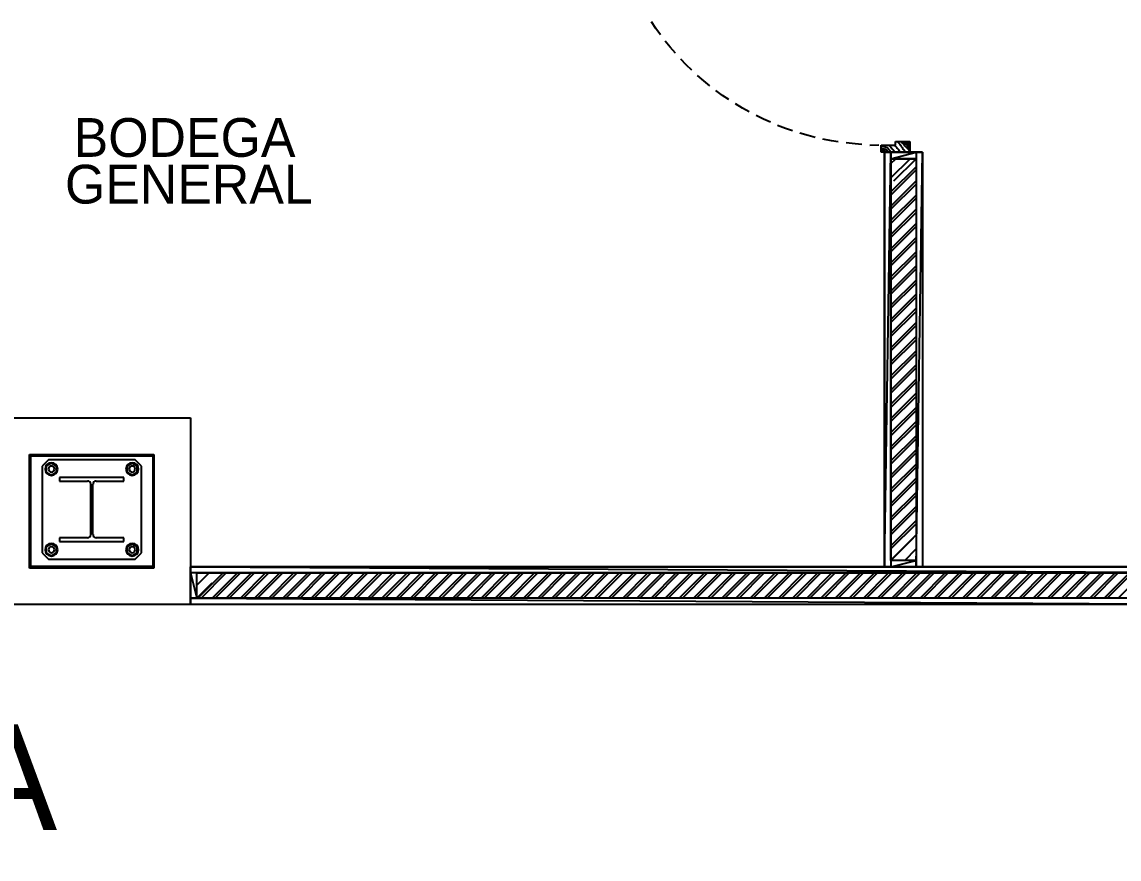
# Model space of a CAD drawing. Header units: millimetres. Extents: x 7649 to 34105, y 3983 to 25377.
# Drawn here: x 18033 to 22382, y 4366 to 7685 of the extents above; entities that cross this region are included whole.
import ezdxf

# ---------------------------------------------------------------- set-up
doc = ezdxf.new("R2010")
doc.units = ezdxf.units.MM

msp = doc.modelspace()

# ---------------------------------------------------------------- linework, layer by layer
at = {"layer": 'GEOMETRY', "color": 7}
for p, q in [((20545.77778, 7659.86389), (20528.84444, 7685.26389)), ((20564.82778, 7633.93472), (20545.77778, 7659.86389)), ((20602.92778, 7584.72222), (20583.34861, 7609.06389)), ((20623.56528, 7560.90972), (20602.92778, 7584.72222)), ((20666.42778, 7515.40139), (20644.73194, 7538.15556)), ((20688.65278, 7493.70556), (20666.42778, 7515.40139)), ((20735.74861, 7451.37222), (20711.40694, 7472.53889)), ((20759.56111, 7432.32222), (20735.74861, 7451.37222)), ((20810.36111, 7393.69306), (20783.90278, 7413.27222)), ((20835.23194, 7377.28889), (20810.36111, 7393.69306)), ((20889.73611, 7342.89306), (20861.69028, 7360.35556)), ((20915.66528, 7328.60556), (20889.73611, 7342.89306)), ((20972.81528, 7299.50139), (20943.18194, 7314.31806)), ((20999.80278, 7287.33056), (20972.81528, 7299.50139)), ((21060.12778, 7262.98889), (21028.37778, 7275.15972)), ((21087.11528, 7253.99306), (21060.12778, 7262.98889)), ((21150.08611, 7234.41389), (21116.74861, 7243.93889)), ((21177.07361, 7227.53472), (21150.08611, 7234.41389)), ((21241.63194, 7213.77639), (21207.76528, 7220.65556)), ((21269.14861, 7209.54306), (21241.63194, 7213.77639)), ((21335.29444, 7201.60556), (21299.84028, 7205.30972)), ((21362.28194, 7199.48889), (21335.29444, 7201.60556)), ((21393.50278, 7196.84306), (21429.48611, 7197.90139)), ((21438.48194, 7168.26806), (21438.48194, 7196.84306)), ((21438.48194, 7196.84306), (21495.63194, 7196.84306)), ((21438.48194, 7194.72639), (21442.18611, 7193.66806)), ((21438.48194, 7185.20139), (21445.36111, 7183.08472)), ((21438.48194, 7178.32222), (21446.94861, 7175.67639)), ((21442.18611, 7193.66806), (21445.89028, 7192.60972)), ((21445.36111, 7183.08472), (21451.18194, 7181.49722)), ((21445.89028, 7192.60972), (21451.18194, 7191.02222)), ((21451.18194, 7191.02222), (21455.41528, 7189.96389)), ((21451.18194, 7181.49722), (21455.41528, 7180.43889)), ((21455.41528, 7189.96389), (21458.06111, 7188.90556)), ((21455.41528, 7180.43889), (21458.06111, 7178.85139)), ((21458.06111, 7188.90556), (21462.29444, 7187.31806)), ((21458.06111, 7178.85139), (21461.23611, 7176.20556)), ((21461.23611, 7176.20556), (21462.82361, 7174.08889)), ((21462.29444, 7187.31806), (21464.94028, 7185.20139)), ((21464.94028, 7185.20139), (21467.05694, 7182.55556)), ((21467.05694, 7182.55556), (21469.70278, 7179.90972)), ((21469.70278, 7196.84306), (21473.93611, 7192.60972)), ((21469.70278, 7179.90972), (21471.29028, 7177.79306)), ((21471.29028, 7177.79306), (21473.40694, 7175.14722)), ((21473.93611, 7192.60972), (21477.11111, 7188.90556)), ((21477.11111, 7188.90556), (21482.40278, 7182.55556)), ((21482.40278, 7182.55556), (21487.69444, 7176.73472)), ((21487.69444, 7176.73472), (21490.34028, 7173.03056)), ((21492.98611, 7196.84306), (21496.16111, 7193.13889)), ((21495.63194, 7196.84306), (21495.63194, 7211.65972)), ((21495.63194, 7211.65972), (21552.25278, 7211.65972)), ((21496.16111, 7193.13889), (21499.33611, 7188.90556)), ((21499.33611, 7188.90556), (21503.04028, 7184.67222)), ((21503.04028, 7211.65972), (21505.15694, 7209.54306)), ((21503.04028, 7184.67222), (21505.15694, 7182.55556)), ((21505.15694, 7209.54306), (21506.21528, 7207.95556)), ((21505.15694, 7182.55556), (21505.68611, 7180.96806)), ((21505.68611, 7180.96806), (21506.21528, 7180.43889)), ((21506.21528, 7207.95556), (21506.74444, 7206.89722)), ((21506.21528, 7180.43889), (21506.74444, 7180.43889)), ((21506.74444, 7206.89722), (21507.27361, 7206.36806)), ((21506.74444, 7180.43889), (21506.74444, 7179.90972)), ((21506.74444, 7179.90972), (21507.27361, 7179.38056)), ((21507.27361, 7206.36806), (21507.80278, 7205.83889)), ((21507.27361, 7179.38056), (21507.80278, 7178.32222)), ((21507.80278, 7205.83889), (21508.33194, 7205.30972)), ((21507.80278, 7178.32222), (21508.86111, 7176.20556)), ((21508.33194, 7205.30972), (21509.91944, 7203.19306)), ((21508.86111, 7176.20556), (21510.97778, 7173.03056)), ((21509.91944, 7203.19306), (21512.56528, 7200.01806)), ((21512.56528, 7200.01806), (21515.74028, 7196.31389)), ((21515.74028, 7196.31389), (21517.32778, 7194.19722)), ((21517.32778, 7194.19722), (21517.32778, 7193.66806)), ((21517.32778, 7193.66806), (21517.85694, 7193.13889)), ((21517.85694, 7211.65972), (21522.61944, 7205.83889)), ((21517.85694, 7193.13889), (21518.91528, 7191.55139)), ((21518.91528, 7191.55139), (21521.03194, 7188.90556)), ((21521.03194, 7188.90556), (21522.61944, 7186.78889)), ((21522.61944, 7205.83889), (21525.26528, 7202.66389)), ((21522.61944, 7186.78889), (21524.20694, 7184.14306)), ((21524.20694, 7184.14306), (21526.32361, 7180.96806)), ((21525.26528, 7202.66389), (21528.44028, 7198.95972)), ((21526.32361, 7180.96806), (21528.44028, 7177.79306)), ((21526.85278, 7211.65972), (21530.55694, 7206.89722)), ((21528.44028, 7198.95972), (21532.67361, 7194.19722)), ((21528.44028, 7177.79306), (21531.61528, 7173.03056)), ((21530.55694, 7206.89722), (21532.67361, 7204.25139)), ((21532.67361, 7204.25139), (21535.31944, 7201.07639)), ((21532.67361, 7194.19722), (21537.96528, 7188.37639)), ((21535.31944, 7201.07639), (21539.02361, 7197.90139)), ((21535.84861, 7211.65972), (21538.49444, 7207.95556)), ((21537.96528, 7188.37639), (21544.31528, 7181.49722)), ((21538.49444, 7207.95556), (21542.19861, 7204.25139)), ((21539.02361, 7197.90139), (21542.72778, 7193.66806)), ((21541.66944, 7211.65972), (21546.43194, 7206.36806)), ((21542.19861, 7204.25139), (21546.96111, 7198.95972)), ((21542.72778, 7193.66806), (21546.96111, 7188.90556)), ((21544.31528, 7181.49722), (21548.54861, 7177.79306)), ((21546.43194, 7206.36806), (21549.07778, 7203.19306)), ((21546.96111, 7198.95972), (21552.25278, 7193.13889)), ((21546.96111, 7188.90556), (21552.25278, 7183.08472)), ((21548.01944, 7206.36806), (21552.25278, 7211.65972)), ((21548.54861, 7177.79306), (21552.25278, 7173.03056)), ((21549.07778, 7203.19306), (21552.25278, 7200.01806)), ((21552.25278, 7211.65972), (21552.25278, 7168.26806)), ((21552.25278, 7168.26806), (21438.48194, 7168.26806)), ((21446.94861, 7175.67639), (21450.12361, 7174.61806)), ((21450.12361, 7174.61806), (21452.76944, 7174.08889)), ((21452.24028, 7168.26806), (21452.24028, 5525.20556)), ((21452.24028, 5525.20556), (21477.64028, 7168.26806)), ((21477.64028, 7168.26806), (21452.24028, 7168.26806)), ((21452.24028, 5525.20556), (21477.64028, 7168.26806)), ((21452.76944, 7174.08889), (21454.35694, 7173.55972)), ((21454.35694, 7173.55972), (21454.88611, 7173.03056)), ((21454.88611, 7173.03056), (21455.41528, 7171.97222)), ((21455.41528, 7171.97222), (21455.94444, 7170.38472)), ((21455.94444, 7170.38472), (21457.53194, 7168.26806)), ((21462.82361, 7174.08889), (21463.88194, 7172.50139)), ((21463.88194, 7172.50139), (21464.41111, 7171.97222)), ((21464.41111, 7171.97222), (21464.94028, 7171.44306)), ((21464.94028, 7171.44306), (21464.94028, 7170.91389)), ((21464.94028, 7170.91389), (21465.46944, 7170.91389)), ((21465.46944, 7170.91389), (21465.46944, 7169.85556)), ((21465.46944, 7169.85556), (21466.52778, 7168.26806)), ((21473.40694, 7175.14722), (21475.52361, 7171.97222)), ((21475.52361, 7171.97222), (21478.16944, 7168.26806)), ((21477.64028, 7168.26806), (21477.64028, 5525.20556)), ((21477.64028, 7168.26806), (21477.64028, 7142.86806)), ((21477.64028, 7142.86806), (21577.65278, 7168.26806)), ((21577.65278, 7168.26806), (21477.64028, 7168.26806)), ((21477.64028, 7142.86806), (21577.65278, 7168.26806)), ((21577.65278, 7142.86806), (21477.64028, 7142.86806)), ((21477.64028, 7123.28889), (21497.21944, 7142.86806)), ((21477.64028, 7067.19722), (21553.31111, 7142.86806)), ((21489.28194, 7055.02639), (21577.65278, 7142.86806)), ((21490.34028, 7173.03056), (21491.92778, 7170.91389)), ((21491.92778, 7170.91389), (21493.51528, 7168.26806)), ((21510.97778, 7173.03056), (21514.15278, 7168.26806)), ((21531.61528, 7173.03056), (21534.79028, 7168.26806)), ((21545.37361, 7111.11806), (21577.65278, 7142.86806)), ((21577.65278, 7168.26806), (21577.65278, 7142.86806)), ((21577.65278, 7168.26806), (21577.65278, 5525.20556)), ((21577.65278, 5525.20556), (21602.52361, 7168.26806)), ((21602.52361, 7168.26806), (21577.65278, 7168.26806)), ((21577.65278, 5525.20556), (21602.52361, 7168.26806)), ((21602.52361, 7168.26806), (21602.52361, 5525.20556)), ((21477.64028, 7011.10556), (21577.65278, 7111.11806)), ((21477.64028, 6998.40556), (21577.65278, 7098.41806)), ((21477.64028, 6955.01389), (21577.65278, 7055.02639)), ((21477.64028, 6942.31389), (21577.65278, 7042.32639)), ((21477.64028, 6898.92222), (21577.65278, 6998.93472)), ((21477.64028, 6886.22222), (21577.65278, 6986.23472)), ((21477.64028, 6842.83056), (21577.65278, 6942.31389)), ((21477.64028, 6830.13056), (21577.65278, 6930.14306)), ((21477.64028, 6786.20972), (21577.65278, 6886.22222)), ((21477.64028, 6774.03889), (21577.65278, 6874.05139)), ((21477.64028, 6730.11806), (21577.65278, 6830.13056)), ((21477.64028, 6717.94722), (21577.65278, 6817.95972)), ((21477.64028, 6674.02639), (21577.65278, 6774.03889)), ((21477.64028, 6661.85556), (21577.65278, 6761.86806)), ((21477.64028, 6617.93472), (21577.65278, 6717.94722)), ((21477.64028, 6605.76389), (21577.65278, 6705.77639)), ((21477.64028, 6561.84306), (21577.65278, 6661.85556)), ((21477.64028, 6549.67222), (21577.65278, 6649.68472)), ((21477.64028, 6505.75139), (21577.65278, 6605.76389)), ((21477.64028, 6493.58056), (21577.65278, 6593.59306)), ((21477.64028, 6449.65972), (21577.65278, 6549.67222)), ((21477.64028, 6437.48889), (21577.65278, 6537.50139)), ((21477.64028, 6393.56806), (21577.65278, 6493.58056)), ((21477.64028, 6381.39722), (21577.65278, 6481.40972)), ((21477.64028, 6337.47639), (21577.65278, 6437.48889)), ((21477.64028, 6325.30556), (21577.65278, 6425.31806)), ((21477.64028, 6281.38472), (21577.65278, 6381.39722)), ((21477.64028, 6269.21389), (21577.65278, 6369.22639)), ((21477.64028, 6225.29306), (21577.65278, 6325.30556)), ((21477.64028, 6213.12222), (21577.65278, 6313.13472)), ((21477.64028, 6169.20139), (21577.65278, 6269.21389)), ((21477.64028, 6156.50139), (21577.65278, 6256.51389)), ((21477.64028, 6113.10972), (21577.65278, 6213.12222)), ((21477.64028, 6100.40972), (21577.65278, 6200.42222)), ((21477.64028, 6057.01806), (21577.65278, 6157.03056)), ((21477.64028, 6044.31806), (21577.65278, 6144.33056)), ((21477.64028, 6000.92639), (21577.65278, 6100.40972)), ((21477.64028, 5988.22639), (21577.65278, 6088.23889)), ((21477.64028, 5944.30556), (21577.65278, 6044.31806)), ((21477.64028, 5932.13472), (21577.65278, 6032.14722)), ((21477.64028, 5888.21389), (21577.65278, 5988.22639)), ((21477.64028, 5876.04306), (21577.65278, 5976.05556)), ((18138.06944, 5949.06806), (18112.66944, 5923.66806)), ((18112.66944, 5923.66806), (18112.66944, 5580.76806)), ((18126.81548, 5922.07478), (18124.84028, 5912.29097)), ((18132.2021, 5930.06437), (18126.81548, 5922.07478)), ((18149.71111, 5935.83889), (18129.60278, 5924.19722)), ((18129.60278, 5924.19722), (18129.60278, 5900.38472)), ((18140.19167, 5935.45111), (18132.2021, 5930.06437)), ((18481.49861, 5949.06806), (18138.06944, 5949.06806)), ((18139.00514, 5916.9255), (18138.06944, 5912.29097)), ((18141.55683, 5920.71003), (18139.00514, 5916.9255)), ((18149.97569, 5937.42639), (18140.19167, 5935.45111)), ((18145.34138, 5923.2616), (18141.55683, 5920.71003)), ((18149.97569, 5924.19722), (18145.34138, 5923.2616)), ((18170.34861, 5924.19722), (18149.71111, 5935.83889)), ((18159.75972, 5935.45111), (18149.97569, 5937.42639)), ((18154.61, 5923.2616), (18149.97569, 5924.19722)), ((18158.39456, 5920.71003), (18154.61, 5923.2616)), ((18160.94625, 5916.9255), (18158.39456, 5920.71003)), ((18167.74929, 5930.06437), (18159.75972, 5935.45111)), ((18161.88194, 5912.29097), (18160.94625, 5916.9255)), ((18173.13591, 5922.07478), (18167.74929, 5930.06437)), ((18170.34861, 5900.38472), (18170.34861, 5924.19722)), ((18175.11111, 5912.29097), (18173.13591, 5922.07478)), ((18446.96131, 5922.07478), (18444.98611, 5912.29097)), ((18452.34794, 5930.06437), (18446.96131, 5922.07478)), ((18469.85694, 5935.83889), (18449.74861, 5924.19722)), ((18449.74861, 5924.19722), (18449.74861, 5900.38472)), ((18460.3375, 5935.45111), (18452.34794, 5930.06437)), ((18459.15098, 5916.9255), (18458.21528, 5912.29097)), ((18461.70266, 5920.71003), (18459.15098, 5916.9255)), ((18470.12153, 5937.42639), (18460.3375, 5935.45111)), ((18465.48722, 5923.2616), (18461.70266, 5920.71003)), ((18470.12153, 5924.19722), (18465.48722, 5923.2616)), ((18489.96528, 5924.19722), (18469.85694, 5935.83889)), ((18479.90556, 5935.45111), (18470.12153, 5937.42639)), ((18474.75584, 5923.2616), (18470.12153, 5924.19722)), ((18478.54039, 5920.71003), (18474.75584, 5923.2616)), ((18481.09208, 5916.9255), (18478.54039, 5920.71003)), ((18487.89512, 5930.06437), (18479.90556, 5935.45111)), ((18482.02778, 5912.29097), (18481.09208, 5916.9255)), ((18506.89861, 5923.66806), (18481.49861, 5949.06806)), ((18493.28174, 5922.07478), (18487.89512, 5930.06437)), ((18489.96528, 5900.38472), (18489.96528, 5924.19722)), ((18495.25694, 5912.29097), (18493.28174, 5922.07478)), ((18506.89861, 5580.76806), (18506.89861, 5923.66806)), ((21477.64028, 5832.12222), (21577.65278, 5932.13472)), ((21477.64028, 5819.95139), (21577.65278, 5919.96389)), ((18124.84028, 5912.29097), (18126.81548, 5902.50716)), ((18126.81548, 5902.50716), (18132.2021, 5894.51757)), ((18129.60278, 5900.38472), (18149.71111, 5888.74306)), ((18132.2021, 5894.51757), (18140.19167, 5889.13083)), ((18138.06944, 5912.29097), (18139.00514, 5907.65644)), ((18139.00514, 5907.65644), (18141.55683, 5903.87191)), ((18140.19167, 5889.13083), (18149.97569, 5887.15556)), ((18141.55683, 5903.87191), (18145.34138, 5901.32035)), ((18145.34138, 5901.32035), (18149.97569, 5900.38472)), ((18149.71111, 5888.74306), (18170.34861, 5900.38472)), ((18149.97569, 5900.38472), (18154.61, 5901.32035)), ((18149.97569, 5887.15556), (18159.75972, 5889.13083)), ((18154.61, 5901.32035), (18158.39456, 5903.87191)), ((18158.39456, 5903.87191), (18160.94625, 5907.65644)), ((18159.75972, 5889.13083), (18167.74929, 5894.51757)), ((18160.94625, 5907.65644), (18161.88194, 5912.29097)), ((18167.74929, 5894.51757), (18173.13591, 5902.50716)), ((18173.13591, 5902.50716), (18175.11111, 5912.29097)), ((18437.04861, 5879.21806), (18182.51944, 5879.21806)), ((18182.51944, 5879.21806), (18182.51944, 5864.93056)), ((18437.04861, 5864.93056), (18437.04861, 5879.21806)), ((18444.98611, 5912.29097), (18446.96131, 5902.50716)), ((18446.96131, 5902.50716), (18452.34794, 5894.51757)), ((18449.74861, 5900.38472), (18469.85694, 5888.74306)), ((18452.34794, 5894.51757), (18460.3375, 5889.13083)), ((18458.21528, 5912.29097), (18459.15098, 5907.65644)), ((18459.15098, 5907.65644), (18461.70266, 5903.87191)), ((18460.3375, 5889.13083), (18470.12153, 5887.15556)), ((18461.70266, 5903.87191), (18465.48722, 5901.32035)), ((18465.48722, 5901.32035), (18470.12153, 5900.38472)), ((18469.85694, 5888.74306), (18489.96528, 5900.38472)), ((18470.12153, 5900.38472), (18474.75584, 5901.32035)), ((18470.12153, 5887.15556), (18479.90556, 5889.13083)), ((18474.75584, 5901.32035), (18478.54039, 5903.87191)), ((18478.54039, 5903.87191), (18481.09208, 5907.65644)), ((18479.90556, 5889.13083), (18487.89512, 5894.51757)), ((18481.09208, 5907.65644), (18482.02778, 5912.29097)), ((18487.89512, 5894.51757), (18493.28174, 5902.50716)), ((18493.28174, 5902.50716), (18495.25694, 5912.29097)), ((21477.64028, 5776.03056), (21577.65278, 5876.04306)), ((18182.51944, 5864.93056), (18293.11528, 5864.93056)), ((18298.22068, 5863.95331), (18293.37986, 5864.93056)), ((18302.17338, 5861.28827), (18298.22068, 5863.95331)), ((18304.83817, 5857.33553), (18302.17338, 5861.28827)), ((18305.81528, 5852.49514), (18304.83817, 5857.33553)), ((18305.81528, 5652.20556), (18305.81528, 5852.23056)), ((18314.28194, 5652.20556), (18314.28194, 5852.23056)), ((18315.78822, 5857.33553), (18314.81111, 5852.49514)), ((18318.45301, 5861.28827), (18315.78822, 5857.33553)), ((18322.40571, 5863.95331), (18318.45301, 5861.28827)), ((18327.24653, 5864.93056), (18322.40571, 5863.95331)), ((18326.98194, 5864.93056), (18437.04861, 5864.93056)), ((21477.64028, 5763.85972), (21577.65278, 5863.87222)), ((21477.64028, 5719.93889), (21577.65278, 5819.95139)), ((21477.64028, 5707.76806), (21577.65278, 5807.78056)), ((21477.64028, 5663.84722), (21577.65278, 5763.85972)), ((21477.64028, 5651.67639), (21577.65278, 5751.68889)), ((21477.64028, 5607.75556), (21577.65278, 5707.76806)), ((21477.64028, 5595.58472), (21577.65278, 5695.59722)), ((18132.2021, 5610.4477), (18126.81548, 5602.45812)), ((18149.71111, 5615.69306), (18129.60278, 5604.05139)), ((18140.19167, 5615.83445), (18132.2021, 5610.4477)), ((18149.97569, 5617.80972), (18140.19167, 5615.83445)), ((18170.34861, 5604.05139), (18149.71111, 5615.69306)), ((18159.75972, 5615.83445), (18149.97569, 5617.80972)), ((18167.74929, 5610.4477), (18159.75972, 5615.83445)), ((18173.13591, 5602.45812), (18167.74929, 5610.4477)), ((18293.11528, 5639.50556), (18182.51944, 5639.50556)), ((18182.51944, 5639.50556), (18182.51944, 5625.21806)), ((18182.51944, 5625.21806), (18437.04861, 5625.21806)), ((18293.37986, 5640.03472), (18298.22068, 5641.01197)), ((18298.22068, 5641.01197), (18302.17338, 5643.67701)), ((18302.17338, 5643.67701), (18304.83817, 5647.62975)), ((18304.83817, 5647.62975), (18305.81528, 5652.47014)), ((18314.81111, 5652.47014), (18315.78822, 5647.62975)), ((18315.78822, 5647.62975), (18318.45301, 5643.67701)), ((18318.45301, 5643.67701), (18322.40571, 5641.01197)), ((18322.40571, 5641.01197), (18327.24653, 5640.03472)), ((18437.04861, 5639.50556), (18326.98194, 5639.50556)), ((18437.04861, 5625.21806), (18437.04861, 5639.50556)), ((18452.34794, 5610.4477), (18446.96131, 5602.45812)), ((18469.85694, 5615.69306), (18449.74861, 5604.05139)), ((18460.3375, 5615.83445), (18452.34794, 5610.4477)), ((18470.12153, 5617.80972), (18460.3375, 5615.83445)), ((18489.96528, 5604.05139), (18469.85694, 5615.69306)), ((18479.90556, 5615.83445), (18470.12153, 5617.80972)), ((18487.89512, 5610.4477), (18479.90556, 5615.83445)), ((18493.28174, 5602.45812), (18487.89512, 5610.4477)), ((21477.64028, 5551.66389), (21577.65278, 5651.67639)), ((21477.64028, 5550.07639), (21566.54028, 5639.50556)), ((18112.66944, 5580.76806), (18138.06944, 5555.36806)), ((18126.81548, 5602.45812), (18124.84028, 5592.67431)), ((18124.84028, 5592.67431), (18126.81548, 5582.8905)), ((18126.81548, 5582.8905), (18132.2021, 5574.90091)), ((18129.60278, 5604.05139), (18129.60278, 5580.23889)), ((18129.60278, 5580.23889), (18149.71111, 5568.59722)), ((18132.2021, 5574.90091), (18140.19167, 5569.51416)), ((18139.00514, 5597.30883), (18138.06944, 5592.67431)), ((18138.06944, 5592.67431), (18139.00514, 5588.03978)), ((18141.55683, 5601.09337), (18139.00514, 5597.30883)), ((18139.00514, 5588.03978), (18141.55683, 5584.25525)), ((18140.19167, 5569.51416), (18149.97569, 5567.53889)), ((18145.34138, 5603.64493), (18141.55683, 5601.09337)), ((18141.55683, 5584.25525), (18145.34138, 5581.70368)), ((18149.97569, 5604.58056), (18145.34138, 5603.64493)), ((18145.34138, 5581.70368), (18149.97569, 5580.76806)), ((18149.71111, 5568.59722), (18170.34861, 5580.23889)), ((18154.61, 5603.64493), (18149.97569, 5604.58056)), ((18149.97569, 5580.76806), (18154.61, 5581.70368)), ((18149.97569, 5567.53889), (18159.75972, 5569.51416)), ((18158.39456, 5601.09337), (18154.61, 5603.64493)), ((18154.61, 5581.70368), (18158.39456, 5584.25525)), ((18160.94625, 5597.30883), (18158.39456, 5601.09337)), ((18158.39456, 5584.25525), (18160.94625, 5588.03978)), ((18159.75972, 5569.51416), (18167.74929, 5574.90091)), ((18161.88194, 5592.67431), (18160.94625, 5597.30883)), ((18160.94625, 5588.03978), (18161.88194, 5592.67431)), ((18167.74929, 5574.90091), (18173.13591, 5582.8905)), ((18170.34861, 5580.23889), (18170.34861, 5604.05139)), ((18175.11111, 5592.67431), (18173.13591, 5602.45812)), ((18173.13591, 5582.8905), (18175.11111, 5592.67431)), ((18446.96131, 5602.45812), (18444.98611, 5592.67431)), ((18444.98611, 5592.67431), (18446.96131, 5582.8905)), ((18446.96131, 5582.8905), (18452.34794, 5574.90091)), ((18449.74861, 5604.05139), (18449.74861, 5580.23889)), ((18449.74861, 5580.23889), (18469.85694, 5568.59722)), ((18452.34794, 5574.90091), (18460.3375, 5569.51416)), ((18459.15098, 5597.30883), (18458.21528, 5592.67431)), ((18458.21528, 5592.67431), (18459.15098, 5588.03978)), ((18461.70266, 5601.09337), (18459.15098, 5597.30883)), ((18459.15098, 5588.03978), (18461.70266, 5584.25525)), ((18460.3375, 5569.51416), (18470.12153, 5567.53889)), ((18465.48722, 5603.64493), (18461.70266, 5601.09337)), ((18461.70266, 5584.25525), (18465.48722, 5581.70368)), ((18470.12153, 5604.58056), (18465.48722, 5603.64493)), ((18465.48722, 5581.70368), (18470.12153, 5580.76806)), ((18469.85694, 5568.59722), (18489.96528, 5580.23889)), ((18474.75584, 5603.64493), (18470.12153, 5604.58056)), ((18470.12153, 5580.76806), (18474.75584, 5581.70368)), ((18470.12153, 5567.53889), (18479.90556, 5569.51416)), ((18478.54039, 5601.09337), (18474.75584, 5603.64493)), ((18474.75584, 5581.70368), (18478.54039, 5584.25525)), ((18481.09208, 5597.30883), (18478.54039, 5601.09337)), ((18478.54039, 5584.25525), (18481.09208, 5588.03978)), ((18479.90556, 5569.51416), (18487.89512, 5574.90091)), ((18482.02778, 5592.67431), (18481.09208, 5597.30883)), ((18481.09208, 5588.03978), (18482.02778, 5592.67431)), ((18481.49861, 5555.36806), (18506.89861, 5580.76806)), ((18487.89512, 5574.90091), (18493.28174, 5582.8905)), ((18489.96528, 5580.23889), (18489.96528, 5604.05139)), ((18495.25694, 5592.67431), (18493.28174, 5602.45812)), ((18493.28174, 5582.8905), (18495.25694, 5592.67431)), ((21477.64028, 5550.07639), (21510.44861, 5583.41389)), ((21532.14444, 5550.07639), (21577.65278, 5595.58472)), ((18068.74861, 5527.32222), (18551.34861, 5527.32222)), ((18138.06944, 5555.36806), (18481.49861, 5555.36806)), ((23053.49861, 5525.20556), (18701.10278, 5525.20556)), ((18701.10278, 5525.20556), (23053.49861, 5500.33472)), ((18701.10278, 5525.20556), (23053.49861, 5500.33472)), ((18701.10278, 5500.33472), (18701.10278, 5525.20556)), ((21477.64028, 5525.20556), (21452.24028, 5525.20556)), ((21477.64028, 5550.07639), (21477.64028, 5525.20556)), ((21477.64028, 5525.20556), (21577.65278, 5550.07639)), ((21577.65278, 5550.07639), (21477.64028, 5550.07639)), ((21477.64028, 5525.20556), (21577.65278, 5550.07639)), ((21577.65278, 5525.20556), (21477.64028, 5525.20556)), ((21577.65278, 5550.07639), (21577.65278, 5525.20556)), ((21602.52361, 5525.20556), (21577.65278, 5525.20556)), ((23053.49861, 5500.33472), (18701.10278, 5500.33472)), ((18725.97361, 5500.33472), (18701.10278, 5500.33472)), ((18701.10278, 5500.33472), (18725.97361, 5400.32222)), ((18701.10278, 5500.33472), (18725.97361, 5400.32222)), ((18701.10278, 5400.32222), (18701.10278, 5500.33472)), ((18725.97361, 5400.32222), (18725.97361, 5500.33472)), ((18725.97361, 5451.65139), (18774.65694, 5500.33472)), ((18730.73611, 5400.32222), (18830.74861, 5500.33472)), ((18742.90694, 5400.32222), (18842.91944, 5500.33472)), ((18786.82778, 5400.32222), (18886.84028, 5500.33472)), ((18798.99861, 5400.32222), (18899.01111, 5500.33472)), ((18842.91944, 5400.32222), (18942.93194, 5500.33472)), ((18855.09028, 5400.32222), (18955.10278, 5500.33472)), ((18899.01111, 5400.32222), (18999.02361, 5500.33472)), ((18911.18194, 5400.32222), (19011.19444, 5500.33472)), ((18955.10278, 5400.32222), (19055.11528, 5500.33472)), ((18967.27361, 5400.32222), (19067.28611, 5500.33472)), ((19011.19444, 5400.32222), (19111.20694, 5500.33472)), ((19023.36528, 5400.32222), (19123.37778, 5500.33472)), ((19067.28611, 5400.32222), (19167.29861, 5500.33472)), ((19079.45694, 5400.32222), (19179.46944, 5500.33472)), ((19123.37778, 5400.32222), (19223.39028, 5500.33472)), ((19135.54861, 5400.32222), (19235.56111, 5500.33472)), ((19179.46944, 5400.32222), (19279.48194, 5500.33472)), ((19191.64028, 5400.32222), (19291.65278, 5500.33472)), ((19235.56111, 5400.32222), (19335.57361, 5500.33472)), ((19247.73194, 5400.32222), (19347.74444, 5500.33472)), ((19291.65278, 5400.32222), (19391.66528, 5500.33472)), ((19303.82361, 5400.32222), (19403.83611, 5500.33472)), ((19347.74444, 5400.32222), (19447.75694, 5500.33472)), ((19360.44444, 5400.32222), (19460.45694, 5500.33472)), ((19403.83611, 5400.32222), (19503.84861, 5500.33472)), ((19416.53611, 5400.32222), (19516.54861, 5500.33472)), ((19459.92778, 5400.32222), (19559.94028, 5500.33472)), ((19472.62778, 5400.32222), (19572.64028, 5500.33472)), ((19516.54861, 5400.32222), (19616.03194, 5500.33472)), ((19528.71944, 5400.32222), (19628.73194, 5500.33472)), ((19572.64028, 5400.32222), (19672.65278, 5500.33472)), ((19584.81111, 5400.32222), (19684.82361, 5500.33472)), ((19628.73194, 5400.32222), (19728.74444, 5500.33472)), ((19640.90278, 5400.32222), (19740.91528, 5500.33472)), ((19684.82361, 5400.32222), (19784.83611, 5500.33472)), ((19696.99444, 5400.32222), (19797.00694, 5500.33472)), ((19740.91528, 5400.32222), (19840.92778, 5500.33472)), ((19753.08611, 5400.32222), (19853.09861, 5500.33472)), ((19797.00694, 5400.32222), (19897.01944, 5500.33472)), ((19809.17778, 5400.32222), (19909.19028, 5500.33472)), ((19853.09861, 5400.32222), (19953.11111, 5500.33472)), ((19865.26944, 5400.32222), (19965.28194, 5500.33472)), ((19909.19028, 5400.32222), (20009.20278, 5500.33472)), ((19921.36111, 5400.32222), (20021.37361, 5500.33472)), ((19965.28194, 5400.32222), (20065.29444, 5500.33472)), ((19977.45278, 5400.32222), (20077.46528, 5500.33472)), ((20021.37361, 5400.32222), (20121.38611, 5500.33472)), ((20033.54444, 5400.32222), (20133.55694, 5500.33472)), ((20077.46528, 5400.32222), (20177.47778, 5500.33472)), ((20089.63611, 5400.32222), (20189.64861, 5500.33472)), ((20133.55694, 5400.32222), (20233.56944, 5500.33472)), ((20145.72778, 5400.32222), (20245.74028, 5500.33472)), ((20189.64861, 5400.32222), (20289.66111, 5500.33472)), ((20202.34861, 5400.32222), (20302.36111, 5500.33472)), ((20245.74028, 5400.32222), (20345.75278, 5500.33472)), ((20258.44028, 5400.32222), (20358.45278, 5500.33472)), ((20301.83194, 5400.32222), (20401.84444, 5500.33472)), ((20314.53194, 5400.32222), (20414.54444, 5500.33472)), ((20358.45278, 5400.32222), (20457.93611, 5500.33472)), ((20370.62361, 5400.32222), (20470.63611, 5500.33472)), ((20414.54444, 5400.32222), (20514.55694, 5500.33472)), ((20426.71528, 5400.32222), (20526.72778, 5500.33472)), ((20470.63611, 5400.32222), (20570.64861, 5500.33472)), ((20482.80694, 5400.32222), (20582.81944, 5500.33472)), ((20526.72778, 5400.32222), (20626.74028, 5500.33472)), ((20538.89861, 5400.32222), (20638.91111, 5500.33472)), ((20582.81944, 5400.32222), (20682.83194, 5500.33472)), ((20594.99028, 5400.32222), (20695.00278, 5500.33472)), ((20638.91111, 5400.32222), (20738.92361, 5500.33472)), ((20651.08194, 5400.32222), (20751.09444, 5500.33472)), ((20695.00278, 5400.32222), (20795.01528, 5500.33472)), ((20707.17361, 5400.32222), (20807.18611, 5500.33472)), ((20751.09444, 5400.32222), (20851.10694, 5500.33472)), ((20763.26528, 5400.32222), (20863.27778, 5500.33472)), ((20807.18611, 5400.32222), (20907.19861, 5500.33472)), ((20819.35694, 5400.32222), (20919.36944, 5500.33472)), ((20863.27778, 5400.32222), (20963.29028, 5500.33472)), ((20875.44861, 5400.32222), (20975.46111, 5500.33472)), ((20919.36944, 5400.32222), (21019.38194, 5500.33472)), ((20931.54028, 5400.32222), (21031.55278, 5500.33472)), ((20975.46111, 5400.32222), (21075.47361, 5500.33472)), ((20987.63194, 5400.32222), (21087.64444, 5500.33472)), ((21031.55278, 5400.32222), (21131.56528, 5500.33472)), ((21044.25278, 5400.32222), (21143.73611, 5500.33472)), ((21087.64444, 5400.32222), (21187.65694, 5500.33472)), ((21100.34444, 5400.32222), (21200.35694, 5500.33472)), ((21143.73611, 5400.32222), (21243.74861, 5500.33472)), ((21156.43611, 5400.32222), (21256.44861, 5500.33472)), ((21199.82778, 5400.32222), (21299.84028, 5500.33472)), ((21212.52778, 5400.32222), (21312.54028, 5500.33472)), ((21256.44861, 5400.32222), (21356.46111, 5500.33472)), ((21268.61944, 5400.32222), (21368.63194, 5500.33472)), ((21312.54028, 5400.32222), (21412.55278, 5500.33472)), ((21324.71111, 5400.32222), (21424.72361, 5500.33472)), ((21368.63194, 5400.32222), (21468.64444, 5500.33472)), ((21380.80278, 5400.32222), (21480.81528, 5500.33472)), ((21424.72361, 5400.32222), (21524.73611, 5500.33472)), ((21436.89444, 5400.32222), (21536.90694, 5500.33472)), ((21480.81528, 5400.32222), (21580.82778, 5500.33472)), ((21492.98611, 5400.32222), (21592.99861, 5500.33472)), ((21536.90694, 5400.32222), (21636.91944, 5500.33472)), ((21549.07778, 5400.32222), (21649.09028, 5500.33472)), ((21592.99861, 5400.32222), (21693.01111, 5500.33472)), ((21605.16944, 5400.32222), (21705.18194, 5500.33472)), ((21649.09028, 5400.32222), (21749.10278, 5500.33472)), ((21661.26111, 5400.32222), (21761.27361, 5500.33472)), ((21705.18194, 5400.32222), (21805.19444, 5500.33472)), ((21717.35278, 5400.32222), (21817.36528, 5500.33472)), ((21761.27361, 5400.32222), (21861.28611, 5500.33472)), ((21773.44444, 5400.32222), (21873.45694, 5500.33472)), ((21817.36528, 5400.32222), (21917.37778, 5500.33472)), ((21829.53611, 5400.32222), (21929.54861, 5500.33472)), ((21873.45694, 5400.32222), (21973.46944, 5500.33472)), ((21886.15694, 5400.32222), (21985.64028, 5500.33472)), ((21929.54861, 5400.32222), (22029.56111, 5500.33472)), ((21942.24861, 5400.32222), (22042.26111, 5500.33472)), ((21985.64028, 5400.32222), (22085.65278, 5500.33472)), ((21998.34028, 5400.32222), (22098.35278, 5500.33472)), ((22041.73194, 5400.32222), (22141.74444, 5500.33472)), ((22054.43194, 5400.32222), (22154.44444, 5500.33472)), ((22098.35278, 5400.32222), (22198.36528, 5500.33472)), ((22110.52361, 5400.32222), (22210.53611, 5500.33472)), ((22154.44444, 5400.32222), (22254.45694, 5500.33472)), ((22166.61528, 5400.32222), (22266.62778, 5500.33472)), ((22210.53611, 5400.32222), (22310.54861, 5500.33472)), ((22222.70694, 5400.32222), (22322.71944, 5500.33472)), ((22266.62778, 5400.32222), (22366.64028, 5500.33472)), ((22278.79861, 5400.32222), (22378.81111, 5500.33472)), ((22322.71944, 5400.32222), (22422.73194, 5500.33472)), ((22334.89028, 5400.32222), (22434.90278, 5500.33472)), ((22378.81111, 5400.32222), (22478.82361, 5500.33472)), ((18725.97361, 5400.32222), (18786.82778, 5460.64722)), ((18725.97361, 5400.32222), (18701.10278, 5400.32222)), ((23053.49861, 5400.32222), (18701.10278, 5400.32222)), ((18701.10278, 5400.32222), (23053.49861, 5374.92222)), ((18701.10278, 5400.32222), (23053.49861, 5374.92222)), ((18701.10278, 5374.92222), (18701.10278, 5400.32222)), ((18725.97361, 5400.32222), (18730.73611, 5404.55556)), ((34105.14444, 5374.92222), (7649.45694, 5374.92222)), ((23053.49861, 5374.92222), (18701.10278, 5374.92222))]:
    msp.add_line(p, q, dxfattribs=at)
at = {"layer": 'RECTANGLES', "color": 7}
for p, q in [((21452.24028, 7168.26806), (21602.52361, 7168.26806)), ((21452.24028, 5525.20556), (21452.24028, 7168.26806)), ((21477.64028, 7142.86806), (21577.65278, 7142.86806)), ((21477.64028, 5550.07639), (21477.64028, 7142.86806)), ((21577.65278, 7142.86806), (21577.65278, 5550.07639)), ((21602.52361, 7168.26806), (21602.52361, 5525.20556)), ((17918.46528, 6115.22639), (18701.10278, 6115.22639)), ((18701.10278, 6115.22639), (18701.10278, 5374.92222)), ((18063.45694, 5970.23472), (18556.11111, 5970.23472)), ((18063.45694, 5519.91389), (18063.45694, 5970.23472)), ((18068.74861, 5964.94306), (18551.34861, 5964.94306)), ((18068.74861, 5525.20556), (18068.74861, 5964.94306)), ((18551.34861, 5964.94306), (18551.34861, 5525.20556)), ((18556.11111, 5970.23472), (18556.11111, 5519.91389)), ((18551.34861, 5525.20556), (18068.74861, 5525.20556)), ((18701.10278, 5525.20556), (23053.49861, 5525.20556)), ((18701.10278, 5374.92222), (18701.10278, 5525.20556)), ((21602.52361, 5525.20556), (21452.24028, 5525.20556)), ((21577.65278, 5550.07639), (21477.64028, 5550.07639)), ((18556.11111, 5519.91389), (18063.45694, 5519.91389)), ((18725.97361, 5500.33472), (23028.09861, 5500.33472)), ((18725.97361, 5400.32222), (18725.97361, 5500.33472)), ((23028.09861, 5400.32222), (18725.97361, 5400.32222)), ((18701.10278, 5374.92222), (17918.46528, 5374.92222)), ((23053.49861, 5374.92222), (18701.10278, 5374.92222))]:
    msp.add_line(p, q, dxfattribs=at)

# ---------------------------------------------------------------- texts
at = {"layer": 'TEXT'}
for s, height, p in [('BODEGA', 153.66947, (18238.08194, 7150.28497)), ('GENERAL', 153.66947, (18203.68611, 6965.07663)), ('ARQUITECT?NICA', 419.09894, (13284.00932, 4480.99061))]:
    msp.add_text(s, height=height, dxfattribs=at).set_placement(p)

doc.saveas('drawing.dxf')
